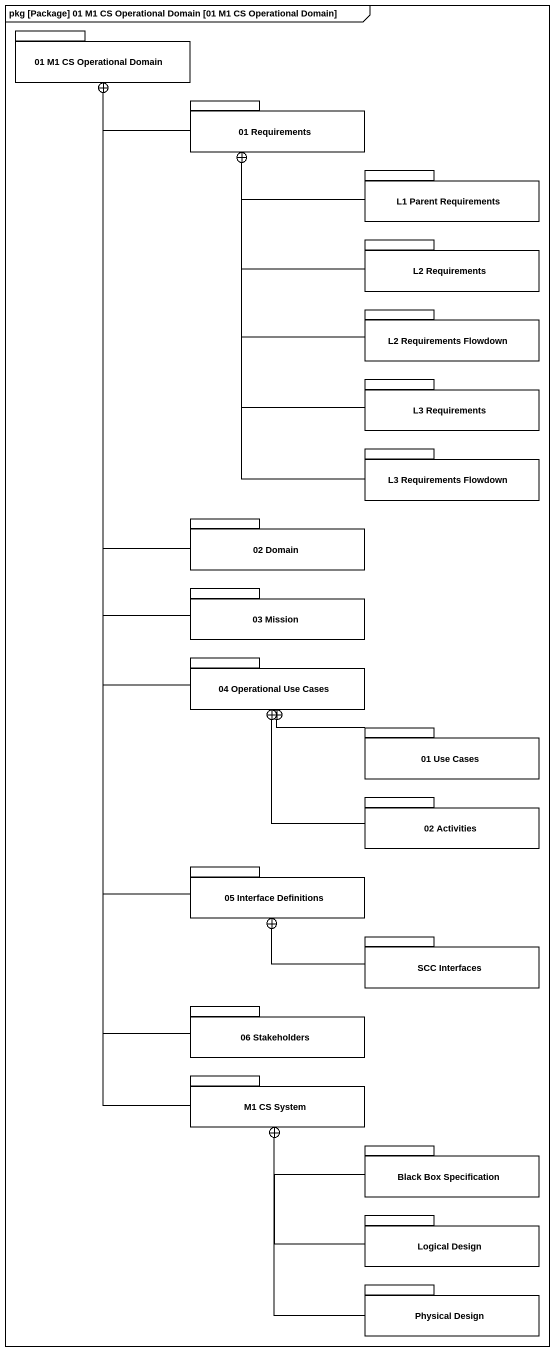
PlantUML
@startuml
mainframe pkg [Package] 01 M1 CS Operational Domain [01 M1 CS Operational Domain]
package "01 M1 CS Operational Domain" as p01_M1_CS_Operational_Domain {
}
package "01 Requirements" as p01_Requirements {
}
package "L1 Parent Requirements" as L1_Parent_Requirements {
}
package "L2 Requirements" as L2_Requirements {
}
package "L2 Requirements Flowdown" as L2_Requirements_Flowdown {
}
package "L3 Requirements" as L3_Requirements {
}
package "L3 Requirements Flowdown" as L3_Requirements_Flowdown {
}
package "02 Domain" as p02_Domain {
}
package "03 Mission" as p03_Mission {
}
package "04 Operational Use Cases" as p04_Operational_Use_Cases {
}
package "01 Use Cases" as p01_Use_Cases {
}
package "02 Activities" as p02_Activities {
}
package "05 Interface Definitions" as p05_Interface_Definitions {
}
package "SCC Interfaces" as SCC_Interfaces {
}
package "06 Stakeholders" as p06_Stakeholders {
}
package "M1 CS System" as M1_CS_System {
}
package "Black Box Specification" as Black_Box_Specification {
}
package "Logical Design" as Logical_Design {
}
package "Physical Design" as Physical_Design {
}
p01_Requirements -left-+ p01_M1_CS_Operational_Domain
L1_Parent_Requirements -left-+ p01_Requirements
L2_Requirements -up-+ p01_Requirements
L2_Requirements_Flowdown -up-+ p01_Requirements
L3_Requirements -up-+ p01_Requirements
L3_Requirements_Flowdown -up-+ p01_Requirements
p02_Domain -up-+ p01_M1_CS_Operational_Domain
p03_Mission -up-+ p01_M1_CS_Operational_Domain
p04_Operational_Use_Cases -up-+ p01_M1_CS_Operational_Domain
p01_Use_Cases -left-+ p04_Operational_Use_Cases
p02_Activities -up-+ p04_Operational_Use_Cases
p05_Interface_Definitions -up-+ p01_M1_CS_Operational_Domain
SCC_Interfaces -left-+ p05_Interface_Definitions
p06_Stakeholders -up-+ p01_M1_CS_Operational_Domain
M1_CS_System -up-+ p01_M1_CS_Operational_Domain
Black_Box_Specification -left-+ M1_CS_System
Logical_Design -up-+ M1_CS_System
Physical_Design -up-+ M1_CS_System
@enduml
